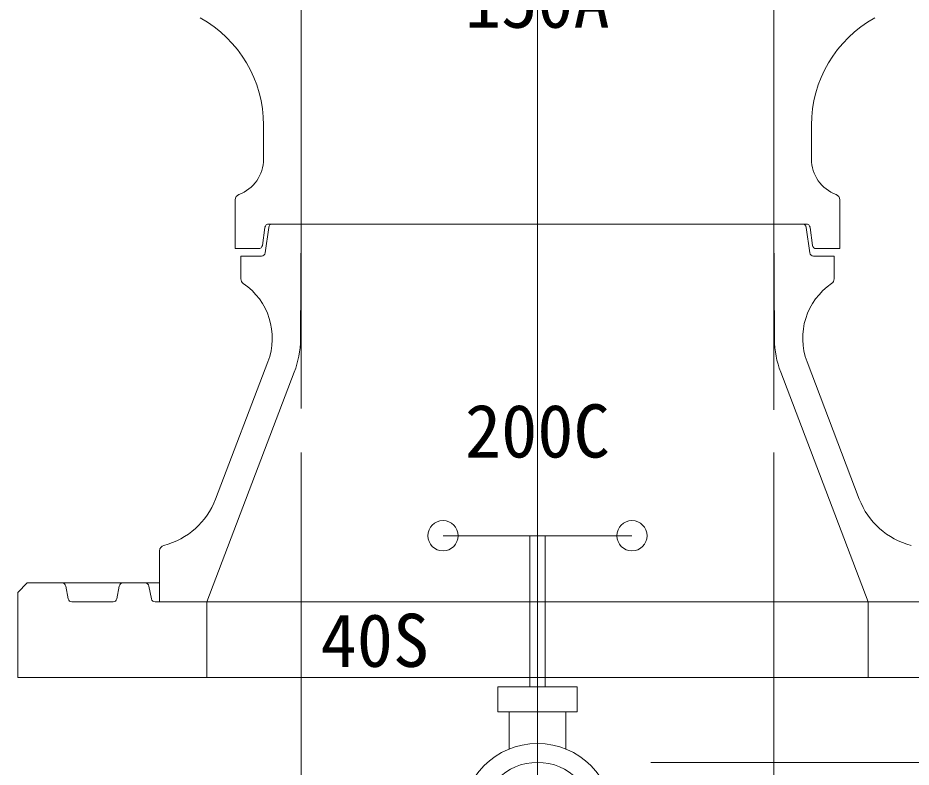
# Model space of a CAD drawing. Units: millimetres, scale not verified. Extents: x -6861 to 6861, y -3554 to 3095.
# Drawn here: x 1547.8 to 2020.5, y 2018.3 to 2414.9 of the extents above; entities that cross this region are included whole.
import ezdxf
from ezdxf.enums import TextEntityAlignment as Align

# ---------------------------------------------------------------- set-up
doc = ezdxf.new("R2010")
doc.units = ezdxf.units.MM
doc.header["$LTSCALE"] = 20
for name, color, linetype, lineweight in [('0-3_TEMP', 3, 'Continuous', 18), ('0-4_細線', 7, 'Continuous', 18), ('0-6_寸法', 1, 'Continuous', 18)]:
    doc.layers.add(name, color=color, linetype=linetype, lineweight=lineweight)
doc.layers.add('0-7_注釈', color=1, linetype='Continuous')
doc.styles.add('ＭＳ ゴシック', font='')
doc.styles.get('ＭＳ ゴシック').set_extended_font_data('MS Gothic')

msp = doc.modelspace()

# ---------------------------------------------------------------- linework, layer by layer
at = {"layer": '0-3_TEMP'}
for p, q in [((1822.8, 2470.78), (1822.8, 2307.78)), ((1822.8, 2351.31), (1822.8, 1768)), ((1822.8, 2311.78), (1822.8, 2111.78)), ((1697.8, 2305.78), (1697.8, 2208.13)), ((1947.8, 2305.78), (1947.8, 2207.47)), ((1822.8, 1761.28), (1822.8, 2224.28))]:
    msp.add_line(p, q, dxfattribs=at)
at = {"layer": '0-4_細線'}
for p, q in [((1697.8, 2455.78), (1697.8, 2305.78)), ((1947.8, 2455.78), (1947.8, 2305.78)), ((1677.8, 2358.11), (1677.8, 2340.14)), ((1967.8, 2358.11), (1967.8, 2340.14)), ((1662.8, 2318.58), (1662.8, 2305.78)), ((1982.8, 2318.58), (1982.8, 2305.78)), ((1662.8, 2305.78), (1662.8, 2292.78)), ((1678.55, 2304.05), (1677.21, 2294.5)), ((1680.55, 2304.05), (1678.65, 2290.5)), ((1680.54, 2305.78), (1965.06, 2305.78)), ((1697.8, 2305.78), (1697.36, 2244.79)), ((1947.8, 2305.78), (1948.23, 2244.79)), ((1965.04, 2304.05), (1966.94, 2290.5)), ((1967.04, 2304.05), (1968.38, 2294.5)), ((1982.8, 2305.78), (1982.8, 2292.78)), ((1662.8, 2292.78), (1675.23, 2292.78)), ((1665.8, 2288.78), (1676.67, 2288.78)), ((1665.8, 2288.78), (1665.8, 2276.78)), ((1979.8, 2288.78), (1968.92, 2288.78)), ((1970.36, 2292.78), (1982.8, 2292.78)), ((1979.8, 2288.78), (1979.8, 2276.78)), ((1680.15, 2232.89), (1652.46, 2160.19)), ((1965.45, 2232.89), (1993.13, 2160.19)), ((1694.09, 2227.35), (1647.8, 2105.78)), ((1951.5, 2227.35), (1997.8, 2105.78)), ((1772.8, 2140.78), (1872.8, 2140.78)), ((1818.8, 2140.78), (1818.8, 2060.78)), ((1826.8, 2140.78), (1826.8, 2060.78)), ((1622.8, 2132.78), (1622.8, 2105.78)), ((1615.16, 2115.78), (1552.8, 2115.78)), ((1573.12, 2114.17), (1574.48, 2107.38)), ((1600.12, 2107.38), (1601.48, 2114.17)), ((1615.16, 2115.78), (1603.44, 2115.78)), ((1615.16, 2115.78), (1622.8, 2115.78)), ((1617.12, 2114.17), (1618.48, 2107.38)), ((1576.44, 2105.78), (1598.16, 2105.78)), ((1822.8, 2105.78), (1620.44, 2105.78)), ((1647.8, 2065.78), (1647.8, 2105.78)), ((1822.8, 2105.78), (2025.16, 2105.78)), ((1997.8, 2065.78), (1997.8, 2105.78)), ((1547.8, 2065.78), (2097.8, 2065.78)), ((1801.8, 2060.78), (1843.8, 2060.78)), ((1801.8, 2047.55), (1801.8, 2060.78)), ((1843.8, 2047.55), (1843.8, 2060.78)), ((1801.8, 2047.55), (1843.8, 2047.55)), ((1807.8, 2027.86), (1807.8, 2047.55)), ((1837.8, 2027.86), (1837.8, 2047.55))]:
    msp.add_line(p, q, dxfattribs=at)
msp.add_lwpolyline([(1552.8, 2115.78), (1547.8, 2110.78), (1547.8, 2065.78)], dxfattribs=at)
for centre, radius in [((1772.8, 2140.78), 8), ((1872.8, 2140.78), 8), ((1822.8, 1990.78), 40), ((1822.8, 1990.78), 30)]:
    msp.add_circle(centre, radius, dxfattribs=at)
for centre, radius, start, end in [((1612.8, 2358.11), 65, 0, 60.968), ((2032.8, 2358.11), 65, 119.032, 180), ((1657.8, 2340.14), 20, 290.354, 0), ((1987.8, 2340.14), 20, 180, 249.646), ((1665.8, 2318.58), 3, 110.354, 180), ((1979.8, 2318.58), 3, 0, 69.646), ((1680.54, 2303.78), 2, 90, 172.001), ((1682.54, 2303.78), 2, 90, 172), ((1963.06, 2303.78), 2, 8, 90), ((1965.06, 2303.78), 2, 7.999, 90), ((1675.23, 2294.78), 2, 270, 352.001), ((1970.36, 2294.78), 2, 187.999, 270), ((1676.67, 2290.78), 2, 270, 352.001), ((1968.92, 2290.78), 2, 187.999, 270), ((1668.8, 2276.78), 3, 180, 235.802), ((1647.44, 2245.35), 35, 339.155, 55.802), ((1998.15, 2245.35), 35, 124.198, 200.845), ((1976.8, 2276.78), 3, 304.198, 0), ((1647.36, 2245.15), 50, 339.155, 359.591), ((1998.23, 2245.15), 50, 180.409, 200.845), ((1615.08, 2174.42), 40, 284.429, 339.155), ((2030.51, 2174.42), 40, 200.845, 255.571), ((1625.8, 2132.78), 3, 104.429, 180), ((1571.16, 2113.78), 2, 11.309, 90), ((1603.44, 2113.78), 2, 90, 168.691), ((1615.16, 2113.78), 2, 11.309, 90), ((1576.44, 2107.78), 2, 191.309, 270), ((1598.16, 2107.78), 2, 270, 348.691), ((1620.44, 2107.78), 2, 191.309, 270)]:
    msp.add_arc(centre, radius, start, end, dxfattribs=at)
at = {"layer": '0-6_寸法'}
for p, q in [((1697.8, 2184.79), (1697.8, 1730)), ((1947.8, 2184.79), (1947.8, 1730)), ((1882.8, 2020.78), (2432.75, 2020.78))]:
    msp.add_line(p, q, dxfattribs=at)

# ---------------------------------------------------------------- texts
at = {"layer": '0-7_注釈', "style": 'ＭＳ ゴシック'}
for s, p in [('150A', (1784.4, 2401.24)), ('200C', (1784.4, 2173.74)), ('40S', (1708.03, 2062.91))]:
    msp.add_text(s, height=28.15, dxfattribs=at).set_placement(p, align=Align.BOTTOM_LEFT)

doc.saveas('drawing.dxf')
